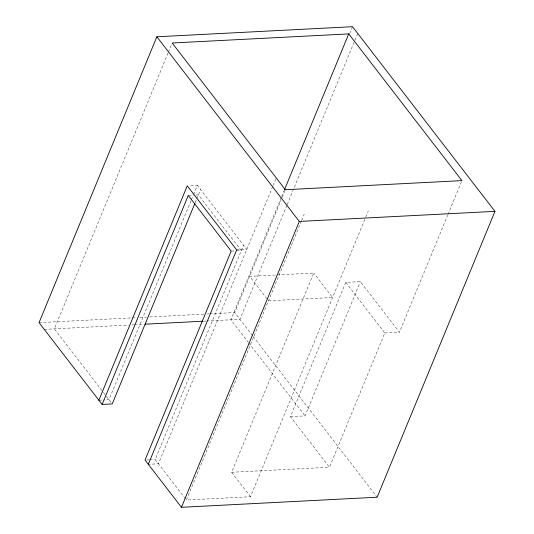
<?xml version="1.0" encoding="UTF-8"?>
<svg xmlns="http://www.w3.org/2000/svg" width="534" height="534" viewBox="0 0 534 534"><rect width="100%" height="100%" fill="white"/><g stroke="black" fill="none" stroke-linecap="round" stroke-linejoin="round"><path stroke-width="0.4" stroke-dasharray="2.67 2" d="M168.05 53.026L54.355 328.871L102.922 391.829M168.37 52.252L171.861 43.781M191.005 200.724L108.996 399.699L103.543 399.979M191.326 199.95L193.228 195.324M193.548 194.556L197.36 185.298L188.796 185.739M195.204 202.64L196.479 199.556M196.792 198.788L200.617 189.517M185.378 498.716L155.174 459.56L243.544 245.166M272.767 186.366L158.431 463.779L148.305 464.3M273.088 185.598L276.252 177.915M281.398 197.26L230.902 319.773L248.17 342.154M281.718 196.492L284.255 190.324M252.609 335.779L234.693 312.564L281.064 200.07M282.199 197.386L285.356 189.717M349.663 33.635L352.52 26.7M286.905 205.27L239.899 319.305L206.751 321.014M287.219 204.502L354.549 41.151M354.863 40.377L357.72 33.448M301.376 221.069L186.399 500.031L250.493 496.727L365.476 217.765M301.697 220.302L304.22 214.167M250.493 496.727L231.629 472.276L313.752 273.041L249.652 276.345L267.527 299.507M365.79 216.998L368.32 210.87M345.778 282.379L384.807 332.969L329.465 467.237L290.436 416.647L345.778 282.379L360.397 281.625L399.425 332.215L447.632 215.249M290.436 416.647L305.054 415.893L360.397 281.625M447.953 214.481L461.59 181.386M188.262 195.451L192.934 195.21M196.045 195.05L198.381 194.93L241.315 250.579L235.861 250.86M236.675 249.899L246.795 249.378L197.36 185.298M231.189 251.1L235.087 250.9M268.515 300.796L332.615 297.491L313.752 273.041M39.035 322.649L131.451 317.884M132.285 317.843L136.45 317.623M139.781 317.456L146.436 317.109M149.767 316.942L203.888 314.152M207.219 313.979L208.887 313.892M209.715 313.852L234.693 312.564M44.235 329.391L128.474 325.052M131.805 324.879L133.467 324.792M134.301 324.752L143.466 324.278M203.421 321.188L205.917 321.061M384.807 332.969L399.425 332.215M98.877 400.22L102.768 400.019M146.61 460.001L148.946 459.881M149.727 459.841L155.174 459.56M231.629 472.276L329.465 467.237M253.116 336.44L377.144 497.214M248.677 342.815L305.054 415.893M103.429 392.483L105.959 395.761M106.466 396.415L111.319 402.709"/><path stroke-width="0.8" d="M102.127 404.432L188.262 195.451L231.189 251.1L145.054 460.081L181.48 507.3L377.144 497.214L494.965 211.351L352.52 26.7L156.856 36.786L39.035 322.649L102.127 404.432L112.247 403.911L194.883 203.414M98.877 400.22L187.24 185.819L236.675 249.899L148.305 464.3M284.575 189.557L348.729 33.909L172.182 43.007L285.356 189.717L461.903 180.619L348.729 33.909M181.48 507.3L299.307 221.436L156.856 36.786M299.307 221.436L494.965 211.351M145.128 324.191L202.586 321.234"/></g></svg>
